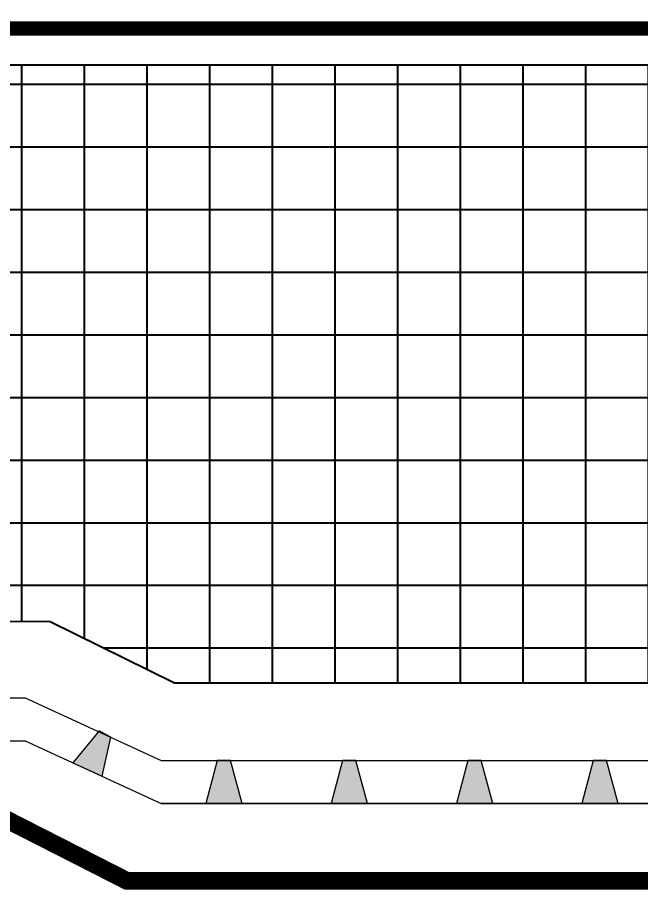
# Model space of a CAD drawing. Header units: inches. Extents: x -0.6 to 92.7, y 0 to 63.4.
# Drawn here: x 16.15 to 21.12, y 24.92 to 31.99 of the extents above; entities that cross this region are included whole.
import ezdxf
from ezdxf import colors
from ezdxf.entities.mleader import LeaderData, LeaderLine
from ezdxf.math import Vec2, Vec3

# ---------------------------------------------------------------- set-up
doc = ezdxf.new("R2010")
doc.units = ezdxf.units.IN
doc.header["$MEASUREMENT"] = 0
doc.linetypes.add('Dash', pattern=[0.25, 0.125, -0.125])
doc.linetypes.add('Dashed - Dense', pattern=[0.8, 0.5, -0.3])
for name, color, linetype, lineweight in [('Drainage Mat', 191, 'Continuous', 0), ('RAM POLY FELT 3.5 FILTER FABRIC.', 4, 'Dash', 0), ('Text', 20, 'Continuous', 0)]:
    doc.layers.add(name, color=color, linetype=linetype, lineweight=lineweight)
doc.layers.add('Insulation Border', color=8, linetype='Continuous')
doc.layers.add('Insulation Foam', color=9, linetype='Continuous')
doc.layers.add('Protection Course', color=7, linetype='Dashed - Dense', lineweight=0, true_color=0x216123)
doc.styles.get("Standard").update_dxf_attribs({"font": 'arial.ttf'})

# ---------------------------------------------------------------- blocks, each defined once
blk = doc.blocks.new('_Dot')
at = {"color": 0, "linetype": 'ByBlock', "lineweight": -2}
blk.add_line((-0.5, 0), (-1, 0), dxfattribs=at)
at = {"color": 0, "linetype": 'ByBlock', "const_width": 0.5}
blk.add_lwpolyline([(-0.25, 0, 1), (0.25, 0, 1)], format="xyb", close=True, dxfattribs=at)
blk = doc.blocks.new('*U14')
at = {"layer": 'Drainage Mat'}
h = blk.add_hatch(color=256, dxfattribs=at)
h.dxf.hatch_style = 1
h.paths.add_polyline_path([(0.5, 0.3435), (0.4472, 0.3435), (0.3552, 0), (0.5, 0), (0.6448, 0), (0.5528, 0.3435)])
at = {"layer": 'Drainage Mat', "linetype": 'Continuous'}
for points in [[(0, 0.3435), (1, 0.3435)], [(0, 0), (1, 0)]]:
    blk.add_lwpolyline(points, dxfattribs=at)
blk.add_lwpolyline([(0.5, 0.3435), (0.4472, 0.3435), (0.3552, 0), (0.5, 0), (0.6448, 0), (0.5528, 0.3435)], close=True, dxfattribs=at)
blk = doc.blocks.new('*U15')
at = {"layer": 'Drainage Mat', "color": 0, "linetype": 'ByBlock', "lineweight": -2, "transparency": 16777216}
for p in [(12.2133, 26.2206), (13.2133, 26.2206), (14.2133, 26.2206), (15.2133, 26.2206)]:
    blk.add_blockref('*U14', p, dxfattribs=at)

msp = doc.modelspace()

# ---------------------------------------------------------------- hatches: boundary and pattern name
at = {"layer": 'Drainage Mat'}
h = msp.add_hatch(color=256, dxfattribs=at)
h.dxf.hatch_style = 1
h.paths.add_polyline_path([(16.85166, 26.27545), (16.80482, 26.29984), (16.5941, 26.04561), (16.70641, 25.994), (16.82897, 25.93768), (16.89849, 26.25106)])
h = msp.add_hatch(color=256, dxfattribs=at)
h.dxf.hatch_style = 1
h.paths.add_polyline_path([(17.80052, 26.06448), (17.74772, 26.06448), (17.65568, 25.72099), (17.80052, 25.72099), (17.94537, 25.72099), (17.85333, 26.06448)])
h = msp.add_hatch(color=256, dxfattribs=at)
h.dxf.hatch_style = 1
h.paths.add_polyline_path([(18.80052, 26.06448), (18.74772, 26.06448), (18.65568, 25.72099), (18.80052, 25.72099), (18.94537, 25.72099), (18.85333, 26.06448)])
h = msp.add_hatch(color=256, dxfattribs=at)
h.dxf.hatch_style = 1
h.paths.add_polyline_path([(19.80052, 26.06448), (19.74772, 26.06448), (19.65568, 25.72099), (19.80052, 25.72099), (19.94537, 25.72099), (19.85333, 26.06448)])
h = msp.add_hatch(color=256, dxfattribs=at)
h.dxf.hatch_style = 1
h.paths.add_polyline_path([(20.80052, 26.06448), (20.74772, 26.06448), (20.65568, 25.72099), (20.80052, 25.72099), (20.94537, 25.72099), (20.85333, 26.06448)])
at = {"layer": 'Insulation Foam'}
h = msp.add_hatch(dxfattribs=at)
h.set_pattern_fill('NET', color=256, scale=4)
h.set_pattern_definition([(0, (10.1874, 23.9621), (0, 0.5), []), (90, (10.1874, 23.9621), (-0.5, 3e-17), [])])
h.paths.add_polyline_path([(11.20828, 31.61438), (11.20376, 29.05572), (11.68607, 28.54234), (11.68366, 27.18139), (16.4147, 27.17303), (17.40717, 26.68283), (58.72945, 26.68283), (58.72945, 31.61438)])

# ---------------------------------------------------------------- linework, layer by layer
at = {"layer": 'Drainage Mat', "linetype": 'Continuous'}
for points in [[(16.21331, 26.56408), (17.30052, 26.06448)], [(16.21331, 26.22059), (17.30052, 25.72099)], [(17.30052, 26.06448), (18.30052, 26.06448)], [(18.30052, 26.06448), (19.30052, 26.06448)], [(19.30052, 26.06448), (20.30052, 26.06448)], [(20.30052, 26.06448), (21.30052, 26.06448)], [(17.30052, 25.72099), (18.30052, 25.72099)], [(18.30052, 25.72099), (19.30052, 25.72099)], [(19.30052, 25.72099), (20.30052, 25.72099)], [(20.30052, 25.72099), (21.30052, 25.72099)]]:
    msp.add_lwpolyline(points, dxfattribs=at)
for points in [[(16.85166, 26.27545), (16.80482, 26.29984), (16.5941, 26.04561), (16.70641, 25.994), (16.82897, 25.93768), (16.89849, 26.25106)], [(17.80052, 26.06448), (17.74772, 26.06448), (17.65568, 25.72099), (17.80052, 25.72099), (17.94537, 25.72099), (17.85333, 26.06448)], [(18.80052, 26.06448), (18.74772, 26.06448), (18.65568, 25.72099), (18.80052, 25.72099), (18.94537, 25.72099), (18.85333, 26.06448)], [(19.80052, 26.06448), (19.74772, 26.06448), (19.65568, 25.72099), (19.80052, 25.72099), (19.94537, 25.72099), (19.85333, 26.06448)], [(20.80052, 26.06448), (20.74772, 26.06448), (20.65568, 25.72099), (20.80052, 25.72099), (20.94537, 25.72099), (20.85333, 26.06448)]]:
    msp.add_lwpolyline(points, close=True, dxfattribs=at)
at = {"layer": 'Drainage Mat'}
msp.add_lwpolyline([(58.72946, 25.72099), (17.30052, 25.72099)], dxfattribs=at)
at = {"layer": 'Insulation Border', "flags": 128}
msp.add_lwpolyline([(11.20828, 31.61438), (11.20376, 29.05572), (11.68607, 28.54234), (11.68366, 27.18139), (16.4147, 27.17303), (17.40717, 26.68283), (58.72945, 26.68283), (58.72945, 31.61438)], close=True, dxfattribs=at)
at = {"layer": 'Protection Course', "linetype": 'Dashed - Dense', "ltscale": 0.2, "const_width": 0.14148}
msp.add_lwpolyline([(58.72947, 25.10264), (17.02799, 25.10264), (16.06251, 25.5943), (11.568, 25.60119)], dxfattribs=at)
at = {"layer": 'RAM POLY FELT 3.5 FILTER FABRIC.', "ltscale": 0.2, "const_width": 0.11517}
msp.add_lwpolyline([(11.35544, 35.06658), (11.35544, 31.90772), (58.72943, 31.90772)], dxfattribs=at)

# ---------------------------------------------------------------- block references
at = {"layer": 'Drainage Mat'}
msp.add_blockref('*U15', (0, 0), dxfattribs=at)

# ---------------------------------------------------------------- leaders
at = {"layer": 'Text'}
ml = msp.add_multileader_mtext('Standard', dxfattribs=at)
ml.set_content('RAM HDR 327 SET IN RAM PROOF GC TYPICAL ALL 90 DEGREE BASE FLASHINGS \\Por POLYFELT 125 VP EMBEDDED IN RAM PROOF GC *(CONSULT A BARRETT REPRESENTATIVE)', color=256)
ml.set_leader_properties(color=256, lineweight=0)
ml.set_arrow_properties(name='DOT')
ml.build(insert=Vec2(0, 0))
ml.multileader.update_dxf_attribs({"text_left_attachment_type": 2, "text_right_attachment_type": 2, "dogleg_length": 0.36, "arrow_head_size": 0.5})
ctx = ml.context
ctx.base_point, ctx.char_height, ctx.arrow_head_size, ctx.landing_gap_size, ctx.plane_origin = Vec3(20.66152, 42.67995), 0.72, 0.5, 0.36, Vec3(10.64875, 26.13178)
ctx.left_attachment, ctx.right_attachment = 2, 2
notes = []
notes.append((ctx, [(1, (1, 1, 0), (18.21698, 42.67995), (1, 0), 2.44454, [(0, [(10.81466, 26.81415)], 0, [])])]))
ctx.mtext.insert, ctx.mtext.defined_height, ctx.mtext.flow_direction = Vec3(21.02152, 43.75855), 3.22093, 5
for ctx, leaders in notes:
    for number, flags, end, landing, length, lines in leaders:
        leader = LeaderData()
        leader.index, (leader.has_last_leader_line, leader.has_dogleg_vector, leader.attachment_direction) = number, flags
        leader.last_leader_point, leader.dogleg_vector, leader.dogleg_length = Vec3(end), Vec3(landing), length
        for number, points, colour, breaks in lines:
            line = LeaderLine()
            line.index, line.vertices, line.color, line.breaks = number, Vec3.list(points), colors.encode_raw_color(colour), breaks
            leader.lines.append(line)
        ctx.leaders.append(leader)

doc.saveas('drawing.dxf')
